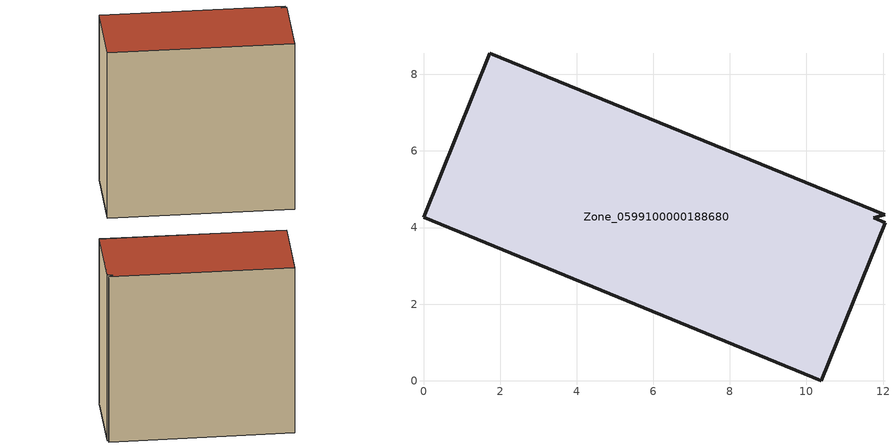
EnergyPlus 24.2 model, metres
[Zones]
Zone_0599100000188680
 floor ground (C_G): 0,4.27 1.73,8.55 12.04,4.33 11.76,4.25 12.05,4.13 10.39,0 z0
 wall outside (C_F): 1.73,8.55 0,4.27 10.39,0 12.05,4.13 11.76,4.25 12.04,4.33 1.73,8.55 z0:11.33
 roof outside (C_R): 0,4.27 10.39,0 12.05,4.13 11.76,4.25 12.04,4.33 1.73,8.55 z11.33
[BUILDING]
Pand.0599100000188680: North Axis=0; Terrain=City; Loads Convergence Tolerance Value=0.04; Temperature Convergence Tolerance Value=0.4; Solar Distribution=FullExterior; Maximum Number of Warmup Days=25; Minimum Number of Warmup Days=1
[Site:Location]
Rotterdam.The.Hague.AP_ZH_NLD Design_Conditions: Latitude=51.96; Longitude=4.45; Time Zone=1; Elevation=-4.5
[SITE:GROUNDTEMPERATURE:BUILDINGSURFACE]
18, 18, 18, 18, 18, 18, 18, 18, 18, 18, 18, 18
[MATERIAL] Thermal Absorptance=0.9; Solar Absorptance=0.7; Visible Absorptance=0.7
Name | Roughness | Thickness | Conductivity | Density | Specific Heat
G.TI.1946 | MediumSmooth | 0.15 | 1 | 540 | 1210
F.TI.1946 | Rough | 0.3 | 0.857143 | 1920 | 840
R.TI.1946 | MediumRough | 0.2 | 0.1 | 1500 | 1000
[CONSTRUCTION]
C_G: G.TI.1946
C_F: F.TI.1946
C_R: R.TI.1946
[ZONE]
Zone_0599100000188680: Type=1; Multiplier=1; Ceiling Height=Autocalculate; Volume=Autocalculate; Floor Area=autocalculate; Part of Total Floor Area=Yes
[ZONEINFILTRATION:DESIGNFLOWRATE]
Infil_Zone_0599100000188680: Zone or ZoneList or Space or SpaceList=Zone_0599100000188680; Schedule=AlwaysOn; Design Flow Rate Calculation Method=Flow/Area; Flow Rate per Floor Area=0.003; Constant Term Coefficient=1; Temperature Term Coefficient=0; Velocity Term Coefficient=0; Velocity Squared Term Coefficient=0
[HVACTEMPLATE:ZONE:IDEALLOADSAIRSYSTEM]
Zone_0599100000188680: Maximum Heating Supply Air Temperature=50; Minimum Cooling Supply Air Temperature=13; Maximum Heating Supply Air Humidity Ratio=0.0156; Minimum Cooling Supply Air Humidity Ratio=0.0077; Heating Limit=NoLimit; Cooling Limit=NoLimit; Dehumidification Control Type=ConstantSensibleHeatRatio; Cooling Sensible Heat Ratio=0.7; Dehumidification Setpoint=60; Humidification Control Type=None; Humidification Setpoint=30; Outdoor Air Method=None; Outdoor Air Flow Rate per Person=0.00944; Outdoor Air Flow Rate per Zone Floor Area=0; Outdoor Air Flow Rate per Zone=0; Demand Controlled Ventilation Type=None; Outdoor Air Economizer Type=NoEconomizer; Heat Recovery Type=None; Sensible Heat Recovery Effectiveness=0.7; Latent Heat Recovery Effectiveness=0.65
[ZONECONTROL:THERMOSTAT]
ThermostatControl_Zone_0599100000188680: Zone or ZoneList=Zone_0599100000188680; Control Type Schedule=DualSetpointControlType; Control 1=Thermostat_Zone_0599100000188680; Temperature Difference Between Cutout And Setpoint=0
[THERMOSTATSETPOINT:DUALSETPOINT]
Thermostat_Zone_0599100000188680: Heating Setpoint Temperature Schedule=HeatingSetpoint_Zone_0599100000188680; Cooling Setpoint Temperature Schedule=CoolingSetpoint_Zone_0599100000188680
[SCHEDULE:COMPACT]
HeatingSetpoint_Zone_0599100000188680: Through: 12/31, For: AllDays, Until: 24:00, 21
CoolingSetpoint_Zone_0599100000188680: Through: 12/31, For: AllDays, Until: 24:00, 24
DualSetpointControlType: Through: 12/31, For: AllDays, Until: 24:00, 4
AlwaysOn: Through: 12/31, For: AllDays, Until: 24:00, 1
